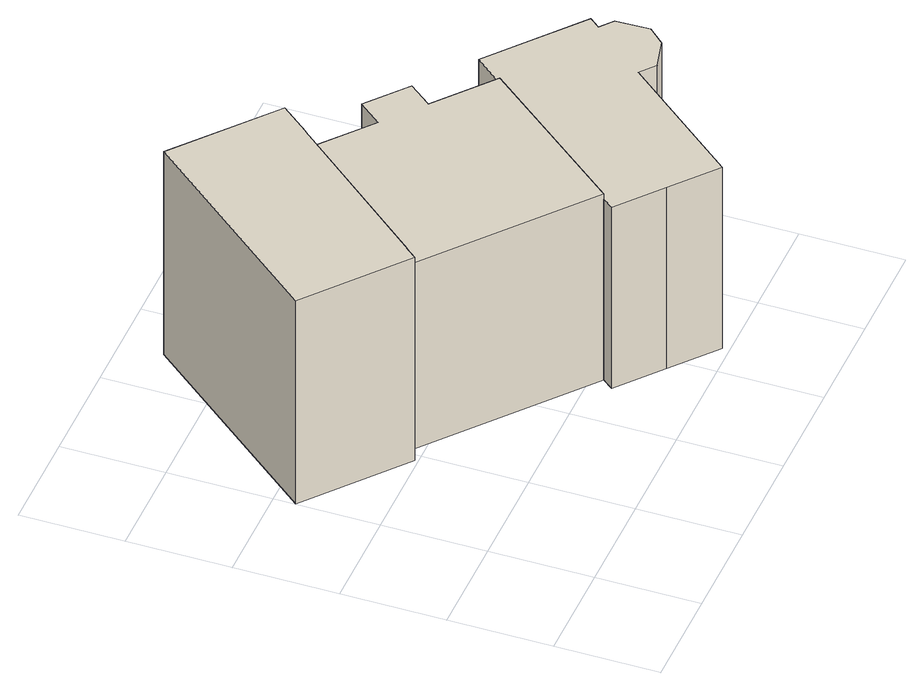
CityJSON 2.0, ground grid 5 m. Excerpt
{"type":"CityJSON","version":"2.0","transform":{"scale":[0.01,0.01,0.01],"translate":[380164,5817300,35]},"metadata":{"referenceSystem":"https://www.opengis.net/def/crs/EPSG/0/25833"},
"CityObjects":{
"building1":{"type":"Building","attributes":{"Gemeindeschluessel":"11000004","function":"31001_1010"},"address":[{"country":"Germany","locality":"Berlin","thoroughfareNumber":"24","thoroughfareName":"Teufelsseechaussee"}],"children":["building1-1","building1-2","building1-3"]},
"building1-1":{"type":"BuildingPart","attributes":{"BezugspunktDach":"2200","measuredHeight":11.6,"storeysAboveGround":2},"parents":["building1"],"geometry":[{"type":"MultiSurface","lod":"1","boundaries":[[[0,1,2,3,4,5,6,7,8,9,10]],[[11,12,13,14,15,16,17,18,19,20,21]],[[11,21,10,9]],[[12,11,9,8]],[[13,12,8,7]],[[14,13,7,6]],[[15,14,6,5]],[[16,15,5,4]],[[17,16,4,3]],[[18,17,3,2]],[[22,23,18,2,1]],[[24,22,19,1,0]],[[21,20,0,10]],[[19,18,23,22]],[[20,19,22,24]]]}]},
"building1-2":{"type":"BuildingPart","attributes":{"BezugspunktDach":"2200","measuredHeight":11.6,"storeysAboveGround":2},"parents":["building1"],"geometry":[{"type":"MultiSurface","lod":"1","boundaries":[[[25,26,27,28,29,30,31,32,33,34,35,36,23,24,37,38]],[[39,20,18,40,41,42,43,44,45,46,47,48,49,50,51,52]],[[39,52,38,37]],[[20,39,37,24]],[[40,18,23,36]],[[41,40,36,35]],[[42,41,35,34]],[[43,42,34,33]],[[44,43,33,32]],[[45,44,32,31]],[[46,45,31,30]],[[47,46,30,29]],[[48,47,29,28]],[[49,48,28,27]],[[50,49,27,26]],[[51,50,26,25]],[[52,51,25,38]],[[23,18,19,22]],[[20,24,22,19]]]}]},
"building1-3":{"type":"BuildingPart","attributes":{"BezugspunktDach":"2200","measuredHeight":12.69,"storeysAboveGround":2},"parents":["building1"],"geometry":[{"type":"Solid","lod":"1","boundaries":[[[[53,54,55,56,57,58,59,60]],[[61,62,13,12,21,63,64,65]],[[61,65,60,59]],[[62,61,59,58]],[[13,62,58,57]],[[12,13,57,56]],[[21,12,56,55]],[[63,21,55,54]],[[64,63,54,53]],[[65,64,53,60]]]]}]}
},
"vertices":[
[1272,442,1127],[1559,794,1127],[1846,1147,1127],[1570,1375,1127],[1661,1486,1127],[1468,1646,1127],[1376,1535,1127],[1097,1766,1127],[1096,1767,1127],[590,1595,1127],[512,1070,1127],[590,1595,68],[1096,1767,68],[1097,1766,68],[1376,1535,68],[1468,1646,68],[1661,1486,68],[1570,1375,68],[1846,1147,68],[1559,794,68],[1272,442,68],[512,1070,68],[1559,794,1099],[1846,1147,1099],[1272,442,1099],
[1443,212,1099],[1657,35,1099],[2128,606,1099],[2202,546,1099],[2352,583,1099],[2425,662,1099],[2419,828,1099],[2355,880,1099],[2397,931,1099],[2180,1111,1099],[1963,1290,1099],[1845,1148,1099],[1273,442,1099],[1229,388,1099],[1273,442,68],[1845,1148,68],[1963,1290,68],[2180,1111,68],[2397,931,68],[2355,880,68],[2419,828,68],[2425,662,68],[2352,583,68],[2202,546,68],[2128,606,68],[1657,35,68],[1443,212,68],[1229,388,68],
[466,1016,1223],[511,1071,1223],[512,1070,1223],[1096,1767,1223],[1097,1766,1223],[1216,1911,1223],[749,2297,1223],[5,1396,1223],[749,2297,68],[1216,1911,68],[511,1071,68],[466,1016,68],[5,1396,68]
]}
